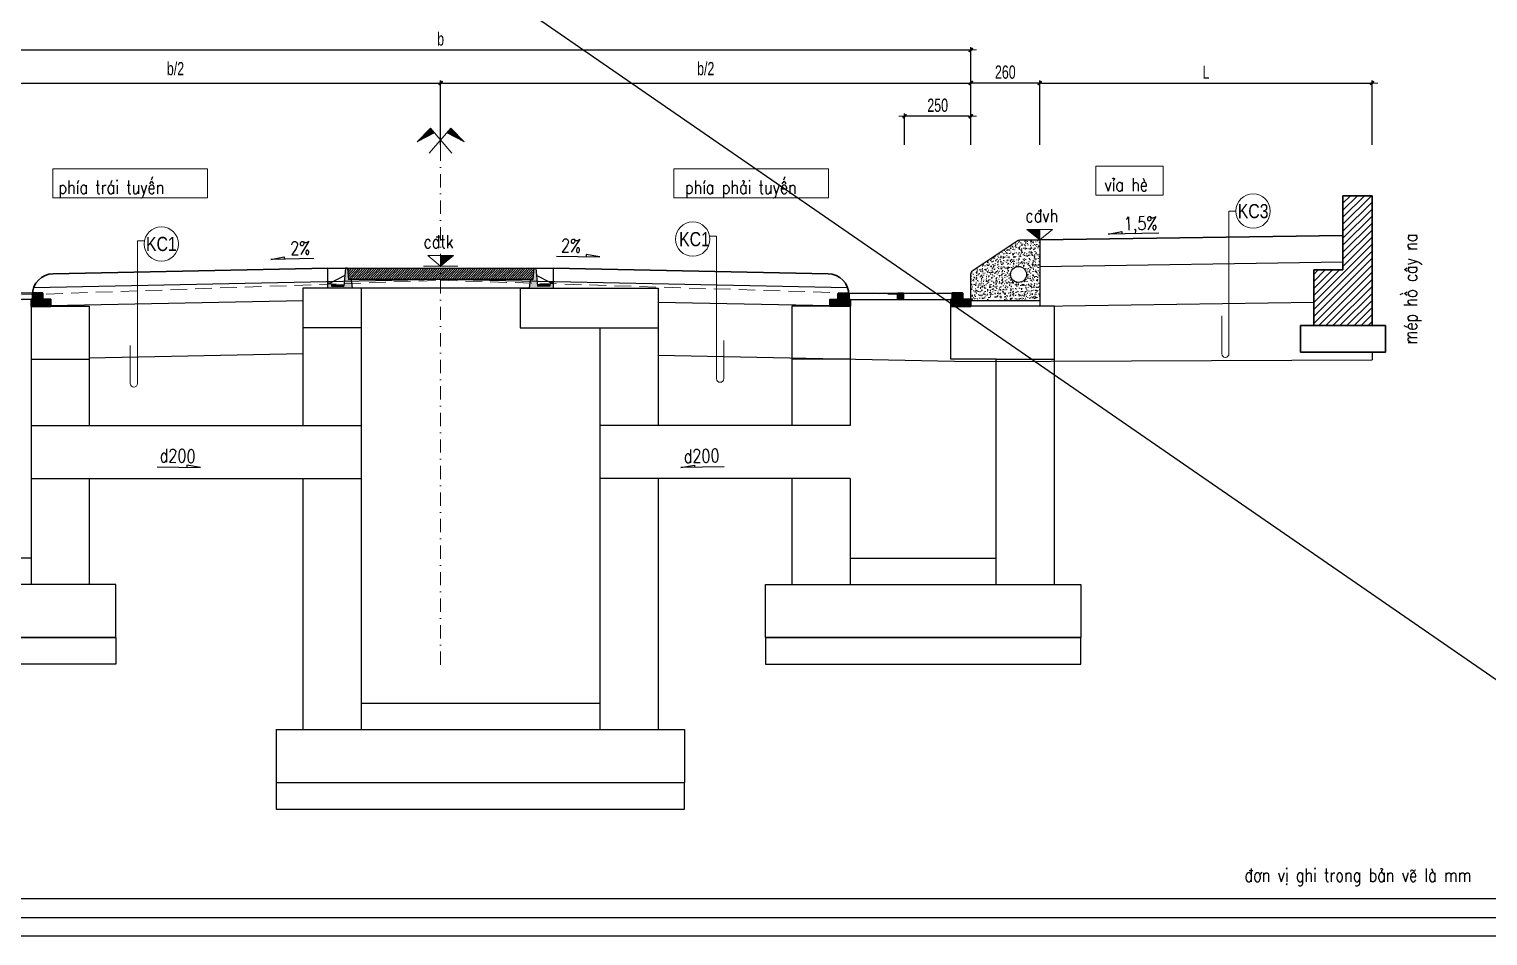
# Model space of a CAD drawing. Header units: millimetres. Extents: x -102634 to -54810, y 11643 to 27305.
# Drawn here: x -99488 to -93986, y 20347 to 23768 of the extents above; entities that cross this region are included whole.
import ezdxf
from ezdxf.enums import TextEntityAlignment as Align

# ---------------------------------------------------------------- set-up
doc = ezdxf.new("R2010")
doc.units = ezdxf.units.MM
doc.header["$MEASUREMENT"] = 0
doc.linetypes.add('DASHDOT', pattern=[1, 0.5, -0.25, 0, -0.25])
doc.linetypes.add('HIDDEN', pattern=[0.375, 0.25, -0.125])
for name, color, linetype in [('ENTTNTHIETKE1', 2, 'Continuous'), ('KHUNGTEN', 5, 'Continuous'), ('NOI', 4, 'Continuous'), ('thep', 2, 'Continuous')]:
    doc.layers.add(name, color=color, linetype=linetype)
for name, color, linetype, lineweight in [('HATCH', 252, 'Continuous', 9), ('LC Dim', 8, 'Continuous', 18), ('LC Hatch', 252, 'Continuous', 9), ('LC ISO', 153, 'Continuous', 13), ('LC Net dam 1', 30, 'Continuous', 30), ('LC Net dam2', 6, 'Continuous', 40), ('LC Net khuat', 4, 'HIDDEN', 13), ('LC Net manh', 239, 'Continuous', 5), ('LC Net thay', 7, 'Continuous', 25), ('LC Net truc', 79, 'DASHDOT', 13), ('LC Text1', 3, 'Continuous', 20), ('LC Text2', 7, 'Continuous', 25), ('net thay', 2, 'Continuous', 25)]:
    doc.layers.add(name, color=color, linetype=linetype, lineweight=lineweight)
doc.layers.add('KCS_Plotter', color=11, linetype='Continuous', plot=False)
doc.styles.add('General text 2', font='arial.ttf')
doc.styles.add('HOATBIF', font='hoatbif.shx', dxfattribs={"width": 0.7})
doc.styles.add('LC 3', font='vnsimli.shx', dxfattribs={"width": 0.75})
doc.styles.add('T1', font='Vnsimli.shx', dxfattribs={"width": 0.8})
doc.dimstyles.new('1-100(1-25)', dxfattribs={"dimscale": 25, "dimtxt": 2.5, "dimasz": 0.35, "dimexe": 0.5, "dimexo": 0, "dimgap": 0.8, "dimtad": 1, "dimdec": 0, "dimzin": 0, "dimdsep": 46, "dimtxsty": 'HOATBIF', "dimblk1": 'DOT', "dimblk2": 'DOT', "dimsah": 1, "dimcen": -1, "dimdle": 1, "dimclrd": 256, "dimclre": 256, "dimclrt": 4, "dimadec": 3, "dimazin": 2, "dimtfac": 0.333333, "dimtdec": 0, "dimtix": 1, "dimtmove": 2, "dimatfit": 3, "dimldrblk": 'DOT', "dimfxl": 1, "dimtvp": 0.833333, "dimtolj": 1, "dimtzin": 0, "dimarcsym": 0})
pattern_1 = [(45, (-292525.625, -4688.0903), (-1.767766953, 1.767766953), []), (135, (-292525.625, -4688.0903), (-1.767766953, -1.767766953), [])]
pattern_2 = [(45, (-38299.8017, 47840.6366), (-1.76776695, 1.76776695), []), (135, (-38299.8017, 47840.6366), (-1.76776695, -1.76776695), [])]

# ---------------------------------------------------------------- blocks, each defined once
blk = doc.blocks.new('khung vpn')
at = {"layer": 'Defpoints'}
blk.add_line((52498.758, -4235.276), (52556.46, -4235.276), dxfattribs=at)
at = {"layer": 'KHUNGTEN'}
blk.add_lwpolyline([(52556.243, -4234.885), (52502.048, -4234.885), (52502.048, -4195.662), (52556.243, -4195.662)], close=True, dxfattribs=at)
at = {"layer": 'thep'}
blk.add_lwpolyline([(52555.832, -4234.474), (52502.459, -4234.474), (52502.459, -4196.073), (52555.832, -4196.073)], close=True, dxfattribs=at)
blk = doc.blocks.new('DXicon')
at = {"layer": 'LC Hatch', "ltscale": 50}
for points in [[(-1.15, 4.39), (-1.9, 5.26), (-4.45, 2.69)], [(4.45, 2.69), (1.9, 5.26), (1.15, 4.39)]]:
    blk.add_hatch(color=252, dxfattribs=at).paths.add_polyline_path(points)
at = {"layer": 'LC Net manh', "color": 8, "ltscale": 50}
for p, q in [((0, 0.04), (0, 6.04)), ((-1.9, 5.26), (-4.45, 2.69)), ((-4.45, 2.69), (-1.15, 4.39)), ((-2.13, 0.57), (1.9, 5.26)), ((2.13, 0.57), (-1.9, 5.26)), ((4.45, 2.69), (1.15, 4.39)), ((1.9, 5.26), (4.45, 2.69))]:
    blk.add_line(p, q, dxfattribs=at)
blk = doc.blocks.new('Caodo1')
at = {"layer": 'LC Text1'}
blk.add_hatch(color=4, dxfattribs=at).paths.add_polyline_path([(0, 200), (0, 0), (243, 200)])
at = {"layer": 'LC Text1', "color": 4}
for p, q in [((324, 0), (-324, 0)), ((0, 0), (0, 200))]:
    blk.add_line(p, q, dxfattribs=at)
blk.add_lwpolyline([(-243, 200), (243, 200), (0, 0), (0, 0)], close=True, dxfattribs=at)
at = {"layer": 'LC Text1', "color": 4, "style": 'T1', "width": 0.8}
blk.add_attdef('%%P0,00', text='', height=250, dxfattribs=at).set_placement((-39, 460), align=Align.MIDDLE_CENTER)
blk = doc.blocks.new('*U5')
at = {"layer": 'LC ISO'}
blk.add_circle((0, 0), 4.25, dxfattribs=at)
at = {"layer": 'LC Text1', "style": 'General text 2', "width": 0.8, "flags": 8}
blk.add_attdef('SYMBOL', text='', height=3.5, dxfattribs=at).set_placement((0, 0), align=Align.MIDDLE_CENTER)
blk = doc.blocks.new('DOT')
at = {"layer": 'LC Dim'}
blk.add_line((-3, 0), (3, 0), dxfattribs=at)
at = {"layer": 'LC Dim', "color": 4}
blk.add_line((-1, -1), (1, 1), dxfattribs=at)
blk.add_lwpolyline([(0.5, 1), (-1, -0.5), (-0.5, -1), (1, 0.5)], close=True, dxfattribs=at)
blk = doc.blocks.new('*D81')
at = {"layer": 'Defpoints', "color": 0, "transparency": 16777216}
for p in [(-97936.5, 23564.7), (-99936.5, 23332), (-97936.5, 23332)]:
    blk.add_point(p, dxfattribs=at)
at = {"layer": 'LC Dim', "lineweight": -2, "transparency": 16777216}
for p, q in [((-99936.5, 23332), (-99936.5, 23574.7)), ((-99929.5, 23564.7), (-97943.5, 23564.7)), ((-97936.5, 23332), (-97936.5, 23574.7))]:
    blk.add_line(p, q, dxfattribs=at)
at = {"layer": 'LC Dim', "lineweight": -2, "transparency": 16777216, "xscale": 7, "yscale": 7, "zscale": 7, "rotation": 180}
blk.add_blockref('DOT', (-99936.5, 23564.7), dxfattribs=at)
at = {"layer": 'LC Dim', "lineweight": -2, "transparency": 16777216, "xscale": 7, "yscale": 7, "zscale": 7}
blk.add_blockref('DOT', (-97936.5, 23564.7), dxfattribs=at)
at = {"layer": 'LC Dim', "color": 4, "transparency": 16777216, "insert": (-98936.5, 23618.8), "char_height": 50, "attachment_point": 5, "style": 'HOATBIF'}
blk.add_mtext('\\A1;b/2', dxfattribs=at)
blk = doc.blocks.new('_Dot')
at = {"color": 0, "linetype": 'ByBlock', "lineweight": -2}
blk.add_line((-0.5, 0), (-1, 0), dxfattribs=at)
at = {"color": 0, "linetype": 'ByBlock', "const_width": 0.5}
blk.add_lwpolyline([(-0.25, 0, 1), (0.25, 0, 1)], format="xyb", close=True, dxfattribs=at)
blk = doc.blocks.new('*D82')
at = {"layer": 'Defpoints', "color": 0, "transparency": 16777216}
for p in [(-95936.5, 23564.7), (-97936.5, 23332), (-95936.5, 23332)]:
    blk.add_point(p, dxfattribs=at)
at = {"layer": 'LC Dim', "lineweight": -2, "transparency": 16777216}
for p, q in [((-97936.5, 23332), (-97936.5, 23574.7)), ((-97929.5, 23564.7), (-95943.5, 23564.7)), ((-95936.5, 23332), (-95936.5, 23574.7))]:
    blk.add_line(p, q, dxfattribs=at)
at = {"layer": 'LC Dim', "lineweight": -2, "transparency": 16777216, "xscale": 7, "yscale": 7, "zscale": 7, "rotation": 180}
blk.add_blockref('DOT', (-97936.5, 23564.7), dxfattribs=at)
at = {"layer": 'LC Dim', "lineweight": -2, "transparency": 16777216, "xscale": 7, "yscale": 7, "zscale": 7}
blk.add_blockref('DOT', (-95936.5, 23564.7), dxfattribs=at)
at = {"layer": 'LC Dim', "color": 4, "transparency": 16777216, "insert": (-96936.5, 23618.8), "char_height": 50, "attachment_point": 5, "style": 'HOATBIF'}
blk.add_mtext('\\A1;b/2', dxfattribs=at)
blk = doc.blocks.new('*D83')
at = {"layer": 'Defpoints', "color": 0, "transparency": 16777216}
for p in [(-94422.9, 23564.7), (-95676.5, 23332), (-94422.9, 23332)]:
    blk.add_point(p, dxfattribs=at)
at = {"layer": 'LC Dim', "lineweight": -2, "transparency": 16777216}
for p, q in [((-95676.5, 23332), (-95676.5, 23574.7)), ((-95669.5, 23564.7), (-94429.9, 23564.7)), ((-94422.9, 23332), (-94422.9, 23574.7))]:
    blk.add_line(p, q, dxfattribs=at)
at = {"layer": 'LC Dim', "lineweight": -2, "transparency": 16777216, "xscale": 7, "yscale": 7, "zscale": 7, "rotation": 180}
blk.add_blockref('DOT', (-95676.5, 23564.7), dxfattribs=at)
at = {"layer": 'LC Dim', "lineweight": -2, "transparency": 16777216, "xscale": 7, "yscale": 7, "zscale": 7}
blk.add_blockref('DOT', (-94422.9, 23564.7), dxfattribs=at)
at = {"layer": 'LC Dim', "color": 4, "transparency": 16777216, "insert": (-95049.7, 23605.7), "char_height": 50, "attachment_point": 5, "style": 'HOATBIF'}
blk.add_mtext('\\A1;L', dxfattribs=at)
blk = doc.blocks.new('*D84')
at = {"layer": 'Defpoints', "color": 0, "transparency": 16777216}
for p in [(-95936.5, 23689.7), (-99936.5, 23332), (-95936.5, 23332)]:
    blk.add_point(p, dxfattribs=at)
at = {"layer": 'LC Dim', "lineweight": -2, "transparency": 16777216}
for p, q in [((-99936.5, 23332), (-99936.5, 23699.7)), ((-99929.5, 23689.7), (-95943.5, 23689.7)), ((-95936.5, 23332), (-95936.5, 23699.7))]:
    blk.add_line(p, q, dxfattribs=at)
at = {"layer": 'LC Dim', "lineweight": -2, "transparency": 16777216, "xscale": 7, "yscale": 7, "zscale": 7, "rotation": 180}
blk.add_blockref('DOT', (-99936.5, 23689.7), dxfattribs=at)
at = {"layer": 'LC Dim', "lineweight": -2, "transparency": 16777216, "xscale": 7, "yscale": 7, "zscale": 7}
blk.add_blockref('DOT', (-95936.5, 23689.7), dxfattribs=at)
at = {"layer": 'LC Dim', "color": 4, "transparency": 16777216, "insert": (-97936.5, 23730.7), "char_height": 50, "attachment_point": 5, "style": 'HOATBIF'}
blk.add_mtext('\\A1;b', dxfattribs=at)
blk = doc.blocks.new('tấm đan')
h = blk.add_hatch()
h.set_pattern_fill('ANSI37', color=256, style=0)
h.set_pattern_definition([(45, (16, -3e-11), (-0.08838834765, 0.08838834765), []), (135, (16, -3e-11), (-0.08838834765, -0.08838834765), [])])
h.paths.add_polyline_path([(-78753.3, -159141.4), (-78757.5, -159173.7), (-78666.3, -159173.7), (-78666.3, -159153.3), (-78676.3, -159153.3), (-78679.5, -159160.6), (-78679.5, -159166.6), (-78726.1, -159166.6), (-78732.5, -159098.7), (-78740.3, -159098.7), (-78743.4, -159141.4)])
h.paths.add_polyline_path([(-79425.5, -159173.7), (-79429.7, -159141.4), (-79439.6, -159141.4), (-79442.7, -159098.7), (-79450.5, -159098.7), (-79456.9, -159166.6), (-79503.5, -159166.6), (-79503.5, -159160.6), (-79506.7, -159153.3), (-79516.8, -159153.3), (-79516.8, -159173.7)])
at = {"layer": 'HATCH'}
h = blk.add_hatch(dxfattribs=at)
h.set_pattern_fill('ANSI31', color=256, scale=50, angle=2.2915, style=0)
h.set_pattern_definition([(47.291526, (-111361.602, -189384.924), (-4.5925893, 4.23917725), [])])
h.paths.add_polyline_path([(-78753.3, -159141.4), (-78743.4, -159141.4), (-78740.3, -159098.7), (-79442.7, -159098.7), (-79439.6, -159141.4), (-79429.7, -159141.4)])
at = {"layer": 'net thay', "ltscale": 2000}
for p, q in [((-79516.8, -159098.7), (-78666.3, -159098.7)), ((-79516.8, -159153.3), (-79516.8, -159098.7)), ((-79450.5, -159098.7), (-79456.9, -159166.6)), ((-79442.7, -159098.7), (-79450.5, -159098.7)), ((-79442.7, -159098.7), (-79439.6, -159141.4)), ((-78740.3, -159098.7), (-78743.4, -159141.4)), ((-78740.3, -159098.7), (-78732.5, -159098.7)), ((-78732.5, -159098.7), (-78726.1, -159166.6)), ((-78666.3, -159153.3), (-78666.3, -159098.7)), ((-79516.8, -159153.3), (-79506.7, -159153.3)), ((-79516.8, -159173.7), (-79516.8, -159153.3)), ((-79516.8, -159173.7), (-79516.8, -159153.3)), ((-79516.8, -159173.7), (-79516.8, -159166.6)), ((-79506.7, -159153.3), (-79451.5, -159125.1)), ((-79506.7, -159153.3), (-79503.5, -159160.6)), ((-79503.5, -159160.6), (-79503.5, -159166.6)), ((-79503.5, -159160.6), (-79456.1, -159160.6)), ((-79503.5, -159166.6), (-79456.9, -159166.6)), ((-79429.7, -159141.4), (-79439.6, -159141.4)), ((-79429.7, -159141.4), (-79425.5, -159173.7)), ((-78753.3, -159141.4), (-78757.5, -159173.7)), ((-78753.3, -159141.4), (-78743.4, -159141.4)), ((-78676.3, -159153.3), (-78729.9, -159125.9)), ((-78679.5, -159160.6), (-78726.9, -159160.6)), ((-78679.5, -159166.6), (-78726.1, -159166.6)), ((-78676.3, -159153.3), (-78679.5, -159160.6)), ((-78679.5, -159160.6), (-78679.5, -159166.6)), ((-78666.3, -159153.3), (-78676.3, -159153.3)), ((-78666.3, -159173.7), (-78666.3, -159153.3)), ((-78666.3, -159173.7), (-78666.3, -159153.3)), ((-78666.3, -159173.7), (-78666.3, -159166.6)), ((-79425.5, -159173.7), (-79516.8, -159173.7))]:
    blk.add_line(p, q, dxfattribs=at)
at = {"layer": 'net thay'}
for p, q in [((-78753.3, -159141.4), (-79429.7, -159141.4)), ((-78757.5, -159173.7), (-79425.5, -159173.7)), ((-78757.5, -159173.7), (-78666.3, -159173.7))]:
    blk.add_line(p, q, dxfattribs=at)
blk = doc.blocks.new('*D87')
at = {"layer": 'Defpoints', "color": 0, "transparency": 16777216}
for p in [(-95936.5, 23564.7), (-95936.5, 23332), (-95676.5, 23332)]:
    blk.add_point(p, dxfattribs=at)
at = {"layer": 'LC Dim', "lineweight": -2, "transparency": 16777216}
for p, q in [((-95936.5, 23332), (-95936.5, 23574.7)), ((-95683.5, 23564.7), (-95929.5, 23564.7)), ((-95676.5, 23332), (-95676.5, 23574.7))]:
    blk.add_line(p, q, dxfattribs=at)
at = {"layer": 'LC Dim', "lineweight": -2, "transparency": 16777216, "xscale": 7, "yscale": 7, "zscale": 7}
for p, rotation in [((-95936.5, 23564.7), 180.0000000000065), ((-95676.5, 23564.7), 6.474820679613913e-12)]:
    blk.add_blockref('DOT', p, dxfattribs=dict(at, rotation=rotation))
at = {"layer": 'LC Dim', "color": 4, "transparency": 16777216, "insert": (-95806.5, 23605.7), "char_height": 50, "attachment_point": 5, "style": 'HOATBIF'}
blk.add_mtext('\\A1;260', dxfattribs=at)
blk = doc.blocks.new('*D88')
at = {"layer": 'Defpoints', "color": 0, "transparency": 16777216}
for p in [(-96186.5, 23439.7), (-96186.5, 23332), (-95936.5, 23332)]:
    blk.add_point(p, dxfattribs=at)
at = {"layer": 'LC Dim', "lineweight": -2, "transparency": 16777216}
for p, q in [((-96186.5, 23332), (-96186.5, 23449.7)), ((-95943.5, 23439.7), (-96179.5, 23439.7)), ((-95936.5, 23332), (-95936.5, 23449.7))]:
    blk.add_line(p, q, dxfattribs=at)
at = {"layer": 'LC Dim', "lineweight": -2, "transparency": 16777216, "xscale": 7, "yscale": 7, "zscale": 7}
for p, rotation in [((-96186.5, 23439.7), 180.0000000000065), ((-95936.5, 23439.7), 6.474820679613913e-12)]:
    blk.add_blockref('DOT', p, dxfattribs=dict(at, rotation=rotation))
at = {"layer": 'LC Dim', "color": 4, "transparency": 16777216, "insert": (-96061.5, 23480.7), "char_height": 50, "attachment_point": 5, "style": 'HOATBIF'}
blk.add_mtext('\\A1;250', dxfattribs=at)

msp = doc.modelspace()

# ---------------------------------------------------------------- hatches: boundary and pattern name
at = {"layer": 'HATCH'}
h = msp.add_hatch(dxfattribs=at)
h.set_pattern_fill('ANSI31', color=256, scale=150)
h.set_pattern_definition([(45, (9290.393, 12596.003), (-13.258252, 13.258252), [])])
h.paths.add_polyline_path([(-94422.9, 23139.8), (-94532.9, 23139.8), (-94532.9, 22859.8), (-94642.9, 22859.8), (-94642.9, 22649.8), (-94422.9, 22649.8)])
at = {"layer": 'LC Hatch'}
h = msp.add_hatch(dxfattribs=at)
h.set_pattern_fill('AR-CONC', color=256, scale=3.75, angle=-3.4206, style=0)
h.set_pattern_definition([(46.579445, (11387.123, 6776.18), (26.7089363, -3.9538238), [2.8125, -30.9375]), (351.579445, (11387.123, 6776.18), (-3.510937, 28.467398), [2.25, -24.75]), (97.03089, (11389.35, 6775.85), (23.197999, 24.513574), [2.390257, -26.292829]), (42.763645, (11387.57, 6783.667), (39.579915, -8.58378), [4.21875, -46.40625]), (93.21508, (11390.87, 6782.95), (37.166892, 34.37314), [3.585388, -39.439266]), (347.76361, (11387.57, 6783.667), (37.166892, 34.37314), [3.375, -37.125]), (17.579445, (11391.202, 6781.572), (21.4433102, -16.4068414), [2.8125, -30.9375]), (322.579445, (11391.202, 6781.572), (10.730534, 26.600284), [2.25, -24.75]), (68.03089, (11392.99, 6780.204), (32.173844, 10.193442), [2.390257, -26.292829]), (34.079445, (11387.123, 6776.18), (1.200005, 12.4340733), [0, -24.45, 0, -25.125, 0, -24.84375]), (4.079445, (11387.123, 6776.18), (10.7299968, 14.1754933), [0, -14.325, 0, -23.8875, 0, -9.46875]), (324.079445, (11378.776, 6776.679), (19.9322138, -2.0386849), [0, -9.375, 0, -29.25, 0, -38.8125]), (314.079445, (11375.032, 6776.903), (22.0544973, 2.4424178), [0, -12.1875, 0, -19.425, 0, -27.5625])])
h.paths.add_polyline_path([(-95676.5, 22742.6), (-95676.5, 22972.6), (-95750.5, 22972.6, 0.148063), (-95761.6, 22969.3), (-95927.6, 22858.6, 0.250765), (-95936.5, 22841.9), (-95936.5, 22742.6)])
h.paths.add_polyline_path([(-95786.5, 22842.6, -1), (-95726.5, 22842.6, -1)], flags=16)
h = msp.add_hatch(dxfattribs=at)
h.set_pattern_fill('ANSI37', color=8, scale=20, style=0)
h.set_pattern_definition(pattern_2)
h.paths.add_polyline_path([(-99476.5, 22772.6), (-99460.5, 22772.6, -0.414214), (-99456.5, 22768.6), (-99456.5, 22747.6), (-99476.5, 22747.6)])
h.paths.add_polyline_path([(-99681.5, 22772.6), (-99661.5, 22772.6), (-99661.5, 22747.6), (-99681.5, 22747.6)])
h.paths.add_polyline_path([(-99886.5, 22768.6, -0.414214), (-99882.5, 22772.6), (-99866.5, 22772.6), (-99866.5, 22747.6), (-99886.5, 22747.6)])
h = msp.add_hatch(dxfattribs=at)
h.set_pattern_fill('ANSI37', color=8, scale=20, style=0)
h.set_pattern_definition(pattern_1)
h.paths.add_polyline_path([(-99406.5, 22722.6), (-99406.5, 22747.6), (-99436.5, 22747.6), (-99436.5, 22768.6, 0.414214), (-99440.5, 22772.6), (-99452.5, 22772.6, 0.414214), (-99456.5, 22768.6), (-99456.5, 22747.6), (-99481.5, 22747.6), (-99481.5, 22722.6)])
h = msp.add_hatch(dxfattribs=at)
h.set_pattern_fill('ANSI37', color=8, scale=20, style=0)
h.set_pattern_definition(pattern_1)
h.paths.add_polyline_path([(-96466.5, 22722.6), (-96466.5, 22747.6), (-96436.5, 22747.6), (-96436.5, 22768.6, -0.414214), (-96432.5, 22772.6), (-96420.5, 22772.6, -0.414214), (-96416.5, 22768.6), (-96416.5, 22747.6), (-96391.5, 22747.6), (-96391.5, 22722.6)])
h = msp.add_hatch(dxfattribs=at)
h.set_pattern_fill('ANSI37', color=8, scale=20, style=0)
h.set_pattern_definition(pattern_2)
h.paths.add_polyline_path([(-96396.5, 22772.6), (-96412.5, 22772.6, 0.414214), (-96416.5, 22768.6), (-96416.5, 22747.6), (-96396.5, 22747.6)])
h.paths.add_polyline_path([(-96191.6, 22772.6), (-96211.6, 22772.6), (-96211.6, 22747.6), (-96191.6, 22747.6)])
h.paths.add_polyline_path([(-95986.5, 22768.6, 0.414214), (-95990.5, 22772.6), (-96006.5, 22772.6), (-96006.5, 22747.6), (-95986.5, 22747.6)])
h = msp.add_hatch(dxfattribs=at)
h.set_pattern_fill('ANSI37', color=8, scale=20, style=0)
h.set_pattern_definition([(45, (-111735.3894, 24181.026), (-1.76776695, 1.76776695), []), (135, (-111735.3894, 24181.026), (-1.76776695, -1.76776695), [])])
h.paths.add_polyline_path([(-95936.5, 22722.6), (-95936.5, 22747.6), (-95966.5, 22747.6), (-95966.5, 22768.6, 0.414214), (-95970.5, 22772.6), (-95982.5, 22772.6, 0.414214), (-95986.5, 22768.6), (-95986.5, 22747.6), (-96011.5, 22747.6), (-96011.5, 22722.6)])

# ---------------------------------------------------------------- linework, layer by layer
at = {"layer": 'KCS_Plotter'}
msp.add_line((-102634.5, 27305.5), (-92554.1, 20347.2), dxfattribs=at)
at = {"layer": 'LC Hatch'}
for points in [[(-99399.3, 23241.5), (-98815.6, 23241.5), (-98815.6, 23132.3), (-99399.3, 23132.3)], [(-96473.8, 23241.5), (-97057.4, 23241.5), (-97057.4, 23132.3), (-96473.8, 23132.3)], [(-95465.5, 23251.5), (-95211.3, 23251.5), (-95211.3, 23142.3), (-95465.5, 23142.3)]]:
    msp.add_lwpolyline(points, close=True, dxfattribs=at)
at = {"layer": 'LC Net dam 1'}
for p, q in [((-94422.9, 23139.8), (-94532.9, 23139.8)), ((-94532.9, 23139.8), (-94532.9, 22859.8)), ((-94422.9, 22649.8), (-94422.9, 23139.8)), ((-94532.9, 22859.8), (-94642.9, 22859.8)), ((-94642.9, 22859.8), (-94642.9, 22649.8)), ((-94692.9, 22649.8), (-94372.9, 22649.8))]:
    msp.add_line(p, q, dxfattribs=at)
at = {"layer": 'LC Net dam 1', "lineweight": 30}
msp.add_lwpolyline([(-95676.5, 22972.6), (-94532.9, 22989.8)], dxfattribs=at)
for points in [[(-99476.5, 22772.6), (-99476.5, 22765.2, -0.408369), (-99398.1, 22845.1), (-98361.6, 22865.9)], [(-96396.5, 22772.6), (-96396.5, 22765.2, 0.408369), (-96474.9, 22845.1), (-97511.4, 22865.9)]]:
    msp.add_lwpolyline(points, format="xyb", dxfattribs=at)
at = {"layer": 'LC Net dam 1'}
msp.add_lwpolyline([(-94372.9, 22649.8), (-94372.9, 22549.8), (-94692.9, 22549.8), (-94692.9, 22649.8)], dxfattribs=at)
at = {"layer": 'LC Net dam2'}
msp.add_line((-95936.5, 22722.6), (-95936.5, 22722.3), dxfattribs=at)
for points in [[(-99456.5, 22747.6), (-99481.5, 22747.6), (-99481.5, 22722.6), (-99406.5, 22722.6), (-99406.5, 22747.6), (-99436.5, 22747.6), (-99436.5, 22768.6, 0.414214), (-99440.5, 22772.6), (-99452.5, 22772.6, 0.414214), (-99456.5, 22768.6)], [(-99460.5, 22772.6), (-99476.5, 22772.6), (-99476.5, 22747.6), (-99456.5, 22747.6), (-99456.5, 22768.6, 0.414214)], [(-96416.5, 22747.6), (-96391.5, 22747.6), (-96391.5, 22722.6), (-96466.5, 22722.6), (-96466.5, 22747.6), (-96436.5, 22747.6), (-96436.5, 22768.6, -0.414214), (-96432.5, 22772.6), (-96420.5, 22772.6, -0.414214), (-96416.5, 22768.6)], [(-96412.5, 22772.6), (-96396.5, 22772.6), (-96396.5, 22747.6), (-96416.5, 22747.6), (-96416.5, 22768.6, -0.414214)], [(-95986.5, 22747.6), (-96011.5, 22747.6), (-96011.5, 22722.6), (-95936.5, 22722.6), (-95936.5, 22747.6), (-95966.5, 22747.6), (-95966.5, 22768.6, 0.414214), (-95970.5, 22772.6), (-95982.5, 22772.6, 0.414214), (-95986.5, 22768.6)], [(-95990.5, 22772.6), (-96006.5, 22772.6), (-96006.5, 22747.6), (-95986.5, 22747.6), (-95986.5, 22768.6, 0.414214)]]:
    msp.add_lwpolyline(points, format="xyb", close=True, dxfattribs=at)
msp.add_lwpolyline([(-96211.6, 22772.6), (-96191.6, 22772.6), (-96191.6, 22747.6), (-96211.6, 22747.6)], close=True, dxfattribs=at)
at = {"layer": 'LC Net khuat', "linetype": 'HIDDEN', "ltscale": 250}
msp.add_lwpolyline([(-100979.3, 22830.4), (-99611.4, 22762.1), (-97936.5, 22820.5), (-96213.8, 22766.9)], dxfattribs=at)
at = {"layer": 'LC Net manh', "color": 252}
for points in [[(-94936.5, 23081.6), (-94962.8, 23081.6), (-94962.8, 22543.4, -1), (-94989.9, 22543.4), (-94989.9, 22687.1)], [(-99053.6, 22969.2), (-99079.8, 22969.2), (-99079.8, 22431, -1), (-99106.9, 22431), (-99106.9, 22574.7)], [(-96921.7, 22987.4), (-96895.5, 22987.4), (-96895.5, 22449.2, 1), (-96868.4, 22449.2), (-96868.4, 22592.9)]]:
    msp.add_lwpolyline(points, format="xyb", dxfattribs=at)
at = {"layer": 'LC Net thay'}
for p, q in [((-98456.3, 22790.9), (-98456.3, 22640.9)), ((-98236.3, 22790.9), (-98456.3, 22790.9)), ((-97630.3, 22791.2), (-98282.2, 22791.2)), ((-98236.3, 22790.9), (-98236.3, 22640.9)), ((-97636.3, 22790.6), (-97636.3, 22640.6)), ((-97636.3, 22790.6), (-97116.3, 22790.6)), ((-97116.3, 22790.6), (-97116.3, 22640.6)), ((-99476.5, 22772.6), (-99866.5, 22772.6)), ((-99481.5, 22747.6), (-99861.5, 22747.6)), ((-96396.5, 22772.6), (-96006.5, 22772.6)), ((-96391.5, 22747.6), (-96011.5, 22747.6)), ((-95676.5, 22742.6), (-95676.5, 22722.6)), ((-95676.5, 22742.6), (-95676.5, 22722.6)), ((-99481.5, 22722.6), (-99261.5, 22722.6)), ((-96391.5, 22722.6), (-96611.5, 22722.6)), ((-96011.5, 22522.6), (-96011.5, 22722.6)), ((-95621.5, 22722.6), (-96011.5, 22722.6)), ((-95621.5, 21672.6), (-95621.5, 22722.6)), ((-98456.3, 22640.9), (-98456.3, 22272.6)), ((-98236.3, 22640.9), (-98456.3, 22640.9)), ((-98236.3, 22640.9), (-98236.3, 21125.6)), ((-97636.3, 22640.6), (-97116.3, 22640.6)), ((-97336.3, 22640.6), (-97336.3, 21125.6)), ((-97116.3, 22640.6), (-97116.3, 22272.6)), ((-95841.5, 22522.6), (-96011.5, 22522.6)), ((-95841.5, 21672.6), (-95841.5, 22522.6)), ((-99481.5, 22072.6), (-99481.5, 21672.6)), ((-98456.3, 22072.6), (-98456.3, 21125.6)), ((-97116.3, 22072.6), (-97116.3, 21125.6)), ((-96391.5, 22072.6), (-96391.5, 21672.6)), ((-99481.5, 21772.6), (-100031.5, 21772.6)), ((-96391.5, 21772.6), (-95841.5, 21772.6)), ((-98236.3, 21225.6), (-97336.3, 21225.6)), ((-98556.3, 21125.6), (-98556.3, 20925.6)), ((-98556.3, 21125.6), (-97016.3, 21125.6)), ((-98236.3, 21125.6), (-97336.3, 21125.6)), ((-97936.3, 21125.6), (-97336.3, 21125.6)), ((-97016.3, 21125.6), (-97016.3, 20925.6)), ((-98556.3, 20925.6), (-98556.3, 20825.6)), ((-98556.3, 20925.6), (-97016.3, 20925.6)), ((-97016.3, 20825.6), (-97016.3, 20925.6)), ((-98556.3, 20825.6), (-97016.3, 20825.6))]:
    msp.add_line(p, q, dxfattribs=at)
msp.add_lwpolyline([(-95676.5, 22742.6), (-95936.5, 22742.6), (-95936.5, 22841.9, -0.250765), (-95927.6, 22858.6), (-95761.6, 22969.3, -0.148069), (-95750.5, 22972.6), (-95676.5, 22972.6)], format="xyb", close=True, dxfattribs=at)
msp.add_lwpolyline([(-95676.5, 22742.6), (-95936.5, 22742.6), (-95936.5, 22841.9, -0.250765), (-95927.6, 22858.6), (-95761.6, 22969.3, -0.148069), (-95750.5, 22972.6), (-95676.5, 22972.6)], format="xyb", close=True, dxfattribs=at)
at = {"layer": 'LC Net thay', "ltscale": 250}
for points in [[(-95676.5, 22872.6), (-94532.9, 22889.8)], [(-99471.3, 22793.7), (-97936.5, 22824.4), (-96401.8, 22793.7)], [(-99406.5, 22725), (-98456.3, 22744)], [(-97116.3, 22738), (-96466.5, 22725)], [(-95676.5, 22722.6), (-94642.9, 22738.1)], [(-99261.5, 22527.9), (-98456.3, 22544)], [(-97116.3, 22538), (-95936.5, 22514.4)], [(-95936.5, 22514.4), (-94422.9, 22520.2)], [(-94422.9, 22549.8), (-94422.9, 22520.2)]]:
    msp.add_lwpolyline(points, dxfattribs=at)
at = {"layer": 'LC Net thay'}
for points in [[(-95676.5, 22722.6), (-95936.5, 22722.6), (-95936.5, 22742.6)], [(-99481.5, 22722.6), (-99481.5, 22272.6)], [(-99261.5, 22722.6), (-99261.5, 22272.6)], [(-96611.5, 22722.6), (-96611.5, 22272.6)], [(-96391.5, 22722.6), (-96391.5, 22272.6)], [(-99481.5, 22522.6), (-99261.5, 22522.6)], [(-96391.5, 22522.6), (-96611.5, 22522.6)], [(-95841.5, 22522.6), (-95621.5, 22522.6)], [(-99481.5, 22272.6), (-98236.3, 22272.6)], [(-99481.5, 22272.6), (-99481.5, 22072.6)], [(-96391.5, 22272.6), (-97336.3, 22272.6)], [(-99481.5, 22072.6), (-98236.3, 22072.6)], [(-99261.5, 22072.6), (-99261.5, 21672.6)], [(-96391.5, 22072.6), (-97336.3, 22072.6)], [(-96611.5, 22072.6), (-96611.5, 21672.6)], [(-99161.5, 21472.6), (-99161.5, 21672.6), (-100351.5, 21672.6), (-100351.5, 21472.6)], [(-96711.5, 21472.6), (-96711.5, 21672.6), (-95521.5, 21672.6), (-95521.5, 21472.6)], [(-99161.5, 21472.6), (-100351.5, 21472.6), (-99161.5, 21472.6), (-99161.5, 21372.6), (-100351.5, 21372.6), (-100351.5, 21472.6)], [(-96711.5, 21472.6), (-95521.5, 21472.6), (-96711.5, 21472.6), (-96711.5, 21372.6), (-95521.5, 21372.6), (-95521.5, 21472.6)]]:
    msp.add_lwpolyline(points, dxfattribs=at)
msp.add_circle((-95756.5, 22842.6), 30, dxfattribs=at)
msp.add_circle((-95756.5, 22842.6), 30, dxfattribs=at)
at = {"layer": 'LC Net truc', "color": 1, "ltscale": 100}
msp.add_line((-97936.5, 21369.5), (-97936.5, 23290.2), dxfattribs=at)
at = {"layer": 'NOI'}
for points in [[(-95227.4, 22998), (-95418.2, 22995.1), (-95366.7, 23004.2), (-95366.8, 22995.9)], [(-98414.2, 22902.7), (-98577.5, 22899.4), (-98526, 22908.8), (-98526.1, 22900.5)], [(-97499.7, 22911.8), (-97336.5, 22908.5), (-97387.9, 22917.9), (-97387.8, 22909.6)], [(-99005.8, 22116.9), (-98842.6, 22113.7), (-98894, 22123), (-98893.9, 22114.7)], [(-96867.2, 22116.9), (-97030.5, 22113.7), (-96979, 22123), (-96979.1, 22114.7)]]:
    msp.add_lwpolyline(points, dxfattribs=at)

# ---------------------------------------------------------------- block references
at = {"layer": 'ENTTNTHIETKE1', "color": 6, "xscale": 174.6984611220305, "yscale": 174.6984611220305, "zscale": 174.6984611220305}
msp.add_blockref('khung vpn', (-9274086.7, 760243.4), dxfattribs=at)
at = {"layer": 'LC Hatch', "xscale": 19.9999994814425, "yscale": 19.9999994814425, "zscale": 19.9999994814425}
msp.add_blockref('DXicon', (-97936.5, 23289.4), dxfattribs=at)
at = {"layer": 'LC ISO'}
msp.add_blockref('tấm đan', (-18844.8, 181964.6), dxfattribs=at)
at = {"layer": 'LC Net manh'}
ref = msp.add_blockref('*U5', (-94871.7, 23081.6), dxfattribs=dict(at, xscale=15.24705842815456, yscale=15.24705842815456, zscale=15.24705842815456))
ref.add_attrib('SYMBOL', 'KC3', dxfattribs={"layer": 'LC Text1', "height": 53.36, "style": 'General text 2', "width": 0.8}).set_placement((-94871.7, 23081.6), align=Align.MIDDLE_CENTER)
ref = msp.add_blockref('*U5', (-98989.8, 22957.7), dxfattribs=dict(at, xscale=15.24705842815456, yscale=15.24705842815456, zscale=15.24705842815456))
ref.add_attrib('SYMBOL', 'KC1', dxfattribs={"layer": 'LC Text1', "height": 53.36, "style": 'General text 2', "width": 0.8}).set_placement((-98989.8, 22957.7), align=Align.MIDDLE_CENTER)
ref = msp.add_blockref('*U5', (-96985.4, 22975.8), dxfattribs=dict(at, xscale=-15.24705842815456, yscale=15.24705842815456, zscale=15.24705842815456))
ref.add_attrib('SYMBOL', 'KC1', dxfattribs={"layer": 'LC Text1', "height": 53.36, "style": 'General text 2', "width": 0.8}).set_placement((-96978.9, 22975.8), align=Align.MIDDLE_CENTER)
at = {"layer": 'LC Text1'}
ref = msp.add_blockref('Caodo1', (-95676.5, 22972.6), dxfattribs=dict(at, xscale=-0.1999999948311597, yscale=0.1999999948311597, zscale=0.1999999948311597))
ref.add_attrib('%%P0,00', 'c®vh', dxfattribs={"layer": 'LC Text2', "height": 50, "style": 'T1', "width": 0.8}).set_placement((-95668.7, 23064.5), align=Align.MIDDLE_CENTER)
ref = msp.add_blockref('Caodo1', (-97936.5, 22874.4), dxfattribs=dict(at, xscale=0.1999999948311597, yscale=0.1999999948311597, zscale=0.1999999948311597))
ref.add_attrib('%%P0,00', 'c®tk', dxfattribs={"layer": 'LC Text2', "height": 50, "style": 'T1', "width": 0.8}).set_placement((-97944.3, 22966.3), align=Align.MIDDLE_CENTER)

# ---------------------------------------------------------------- texts
at = {"layer": 'LC Text1', "color": 3, "style": 'LC 3', "width": 0.8}
for s, p in [('phÝa tr¸i tuyÕn', (-99378.1, 23146.5)), ('phÝa ph¶i tuyÕn', (-97014.9, 23146.5)), ('vØa hÌ', (-95432.8, 23156.5))]:
    msp.add_text(s, height=50, dxfattribs=at).set_placement(p)
for s, height, rotation, p in [('1,5%%%', 50, 0.8594, (-95359.5, 23009.5)), ('2%%%', 50, 1.1458, (-98503.4, 22916.5)), ('2%%%', 50, 358.8542, (-97482.9, 22927.1)), ('mÐp hå c©y na', 50, 90, (-94253.1, 22579.2)), ('d200', 50, 358.8542, (-98996.6, 22134.8)), ('d200', 50, 1.1458, (-97019.2, 22131.9)), ('®¬n vÞ ghi trong b¶n vÏ lµ mm', 50.002, 359.9992, (-94904.3, 20551.1))]:
    msp.add_text(s, height=height, rotation=rotation, dxfattribs=at).set_placement(p)

# ---------------------------------------------------------------- dimensions: what is measured, and where the dimension line sits
at = {"layer": 'LC Dim', "color": 2}
for base, p1, p2, text, picture, middle in [((-95936.5, 23689.7), (-99936.5, 23332), (-95936.5, 23332), 'b', '*D84', (-97936.5, 23730.7)), ((-97936.5, 23564.7), (-99936.5, 23332), (-97936.5, 23332), 'b/2', '*D81', (-98936.5, 23618.8)), ((-95936.5, 23564.7), (-97936.5, 23332), (-95936.5, 23332), 'b/2', '*D82', (-96936.5, 23618.8)), ((-94422.9, 23564.7), (-95676.5, 23332), (-94422.9, 23332), 'L', '*D83', (-95049.7, 23605.7))]:
    dim = msp.add_linear_dim(base=base, p1=p1, p2=p2, text=text, dimstyle='1-100(1-25)', override={"dimscale": 20, "dimfxl": 2, "dimarcsym": 1}, dxfattribs=at)
    dim.commit()
    dim.dimension.update_dxf_attribs({"geometry": picture, "text_midpoint": middle})
for base, p1, p2, picture, middle in [((-95936.5, 23564.7), (-95676.5, 23332), (-95936.5, 23332), '*D87', (-95806.5, 23605.7)), ((-96186.5, 23439.7), (-95936.5, 23332), (-96186.5, 23332), '*D88', (-96061.5, 23480.7))]:
    dim = msp.add_linear_dim(base=base, p1=p1, p2=p2, angle=180, dimstyle='1-100(1-25)', override={"dimscale": 20, "dimfxl": 2, "dimarcsym": 1}, dxfattribs=at)
    dim.commit()
    dim.dimension.update_dxf_attribs({"geometry": picture, "text_midpoint": middle})

doc.saveas('drawing.dxf')
